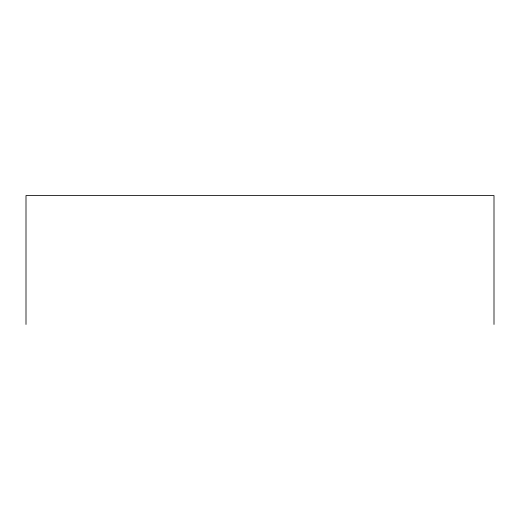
<?xml version="1.0" encoding="UTF-8"?>
<svg xmlns="http://www.w3.org/2000/svg" width="520" height="520" viewBox="0 0 520 520"><rect width="100%" height="100%" fill="white"/><g stroke="black" fill="none" stroke-linecap="round" stroke-linejoin="round"><path stroke-width="0.78" d="M494 324.435L494 195.566L26 195.566L26 324.435"/></g></svg>
